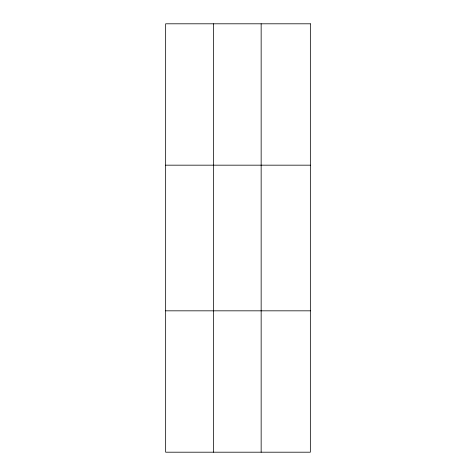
<?xml version="1.0" encoding="UTF-8"?>
<svg xmlns="http://www.w3.org/2000/svg" width="476" height="476" viewBox="0 0 476 476"><rect width="100%" height="100%" fill="white"/><g stroke="black" fill="none" stroke-linecap="round" stroke-linejoin="round"><path stroke-width="0.71" d="M213.403 23.8L213.403 452.2M261.151 23.8L261.151 452.2M165.654 165.172L310.346 165.172M165.654 310.828L310.346 310.828M310.346 23.8L310.346 452.2L165.654 452.2L165.654 23.8L310.346 23.8"/></g></svg>
